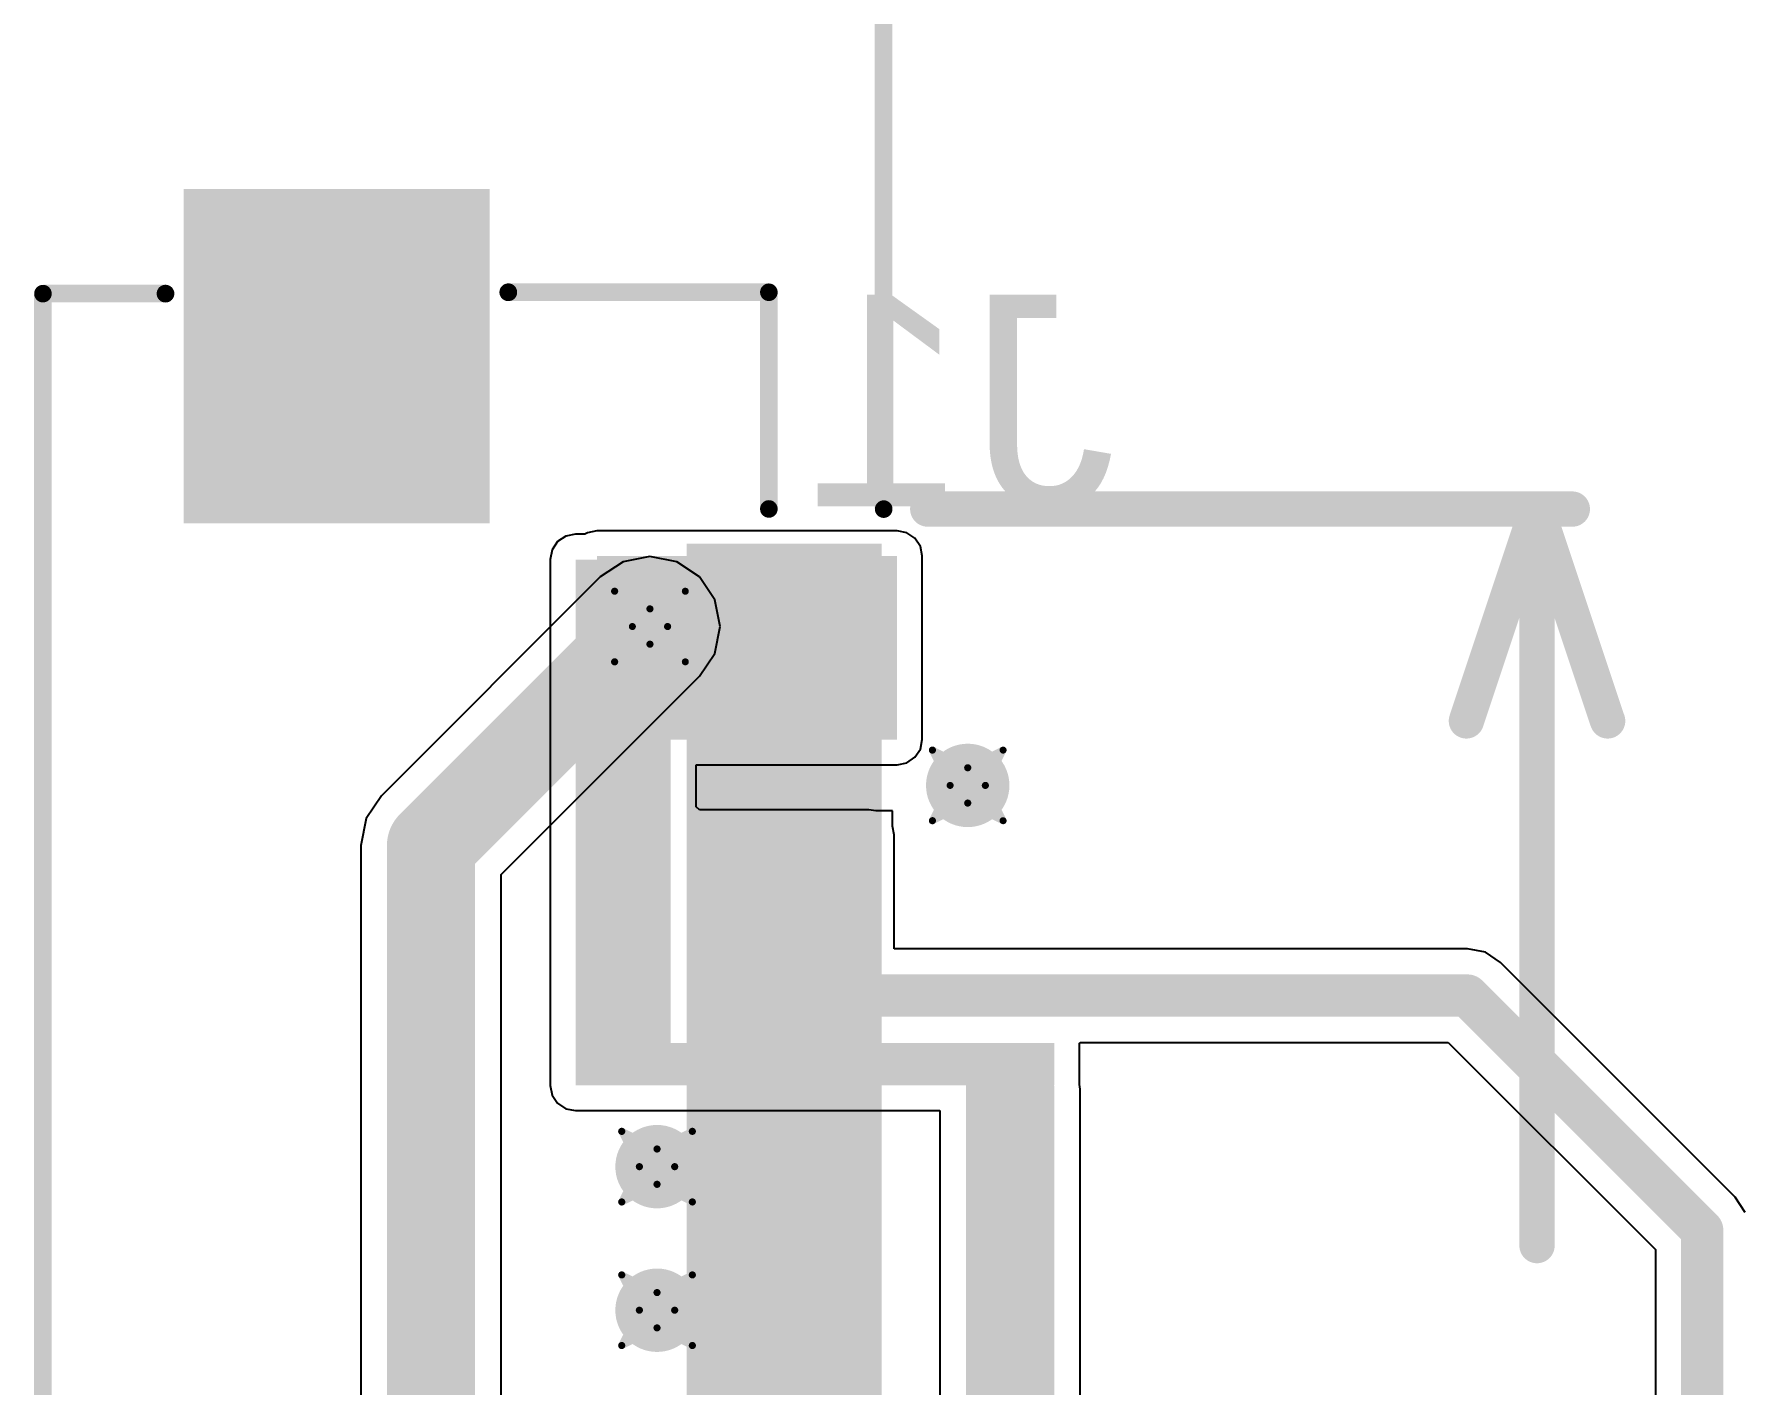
# Model space of a CAD drawing. Header units: inches. Extents: x -11 to 1110, y -7 to 455.
# Drawn here: x 174.59 to 186.86, y 51.74 to 61.46 of the extents above; entities that cross this region are included whole.
import ezdxf

# ---------------------------------------------------------------- set-up
doc = ezdxf.new("R2010")
doc.units = ezdxf.units.IN
for name, color, linetype in [('Bottom Layer', 5, 'Continuous'), ('Bottom Overlay', 54, 'Continuous'), ('Bottom Paste', 16, 'Continuous'), ('Bottom Solder', 6, 'Continuous'), ('Drill Drawing', 1, 'Continuous'), ('Mechanical 1', 6, 'Continuous'), ('Top Layer', 1, 'Continuous'), ('Via Holes', 16, 'Continuous')]:
    doc.layers.add(name, color=color, linetype=linetype)
doc.styles.add('Arial', font='', dxfattribs={"height": 0.2})
doc.styles.get('Arial').set_extended_font_data('Arial')

msp = doc.modelspace()

# ---------------------------------------------------------------- hatches: boundary and pattern name
at = {"layer": 'Bottom Layer'}
for points in [[(177.765, 60.246), (177.765, 58.046), (175.765, 58.046), (175.765, 60.246)], [(179.169, 53.899), (179.169, 57.683), (178.484, 57.683), (178.484, 53.899)], [(178.638, 56.388), (180.797, 56.388), (180.797, 57.709), (178.638, 57.709)], [(180.585, 57.696), (180.585, 57.396), (179.385, 57.396), (179.385, 57.696)], [(180.585, 57.196), (180.585, 56.896), (179.385, 56.896), (179.385, 57.196)], [(180.585, 56.696), (180.585, 56.396), (179.385, 56.396), (179.385, 56.696)], [(180.585, 56.196), (180.585, 55.896), (179.385, 55.896), (179.385, 56.196)], [(179.375, 54.381), (180.594, 54.381), (180.594, 55.702), (179.375, 55.702)], [(180.585, 55.696), (180.585, 55.396), (179.385, 55.396), (179.385, 55.696)], [(180.585, 55.196), (180.585, 54.896), (179.385, 54.896), (179.385, 55.196)], [(180.585, 54.696), (180.585, 54.396), (179.385, 54.396), (179.385, 54.696)], [(178.638, 53.899), (181.928, 53.899), (181.928, 54.204), (178.638, 54.204)], [(180.585, 54.196), (180.585, 53.896), (179.385, 53.896), (179.385, 54.196)], [(180.585, 53.696), (180.585, 53.396), (179.385, 53.396), (179.385, 53.696)], [(180.585, 53.196), (180.585, 52.896), (179.385, 52.896), (179.385, 53.196)], [(180.585, 52.696), (180.585, 52.396), (179.385, 52.396), (179.385, 52.696)], [(180.585, 52.196), (180.585, 51.896), (179.385, 51.896), (179.385, 52.196)]]:
    msp.add_hatch(color=5, dxfattribs=at).paths.add_polyline_path(points)
h = msp.add_hatch(color=5, dxfattribs=at)
edge = h.paths.add_edge_path()
edge.add_arc((179.019, 57.201), 0.3, 0, 360)
h = msp.add_hatch(color=5, dxfattribs=at)
edge = h.paths.add_edge_path()
edge.add_arc((181.305, 56.058), 0.3, 0, 360)
h = msp.add_hatch(color=5, dxfattribs=at)
edge = h.paths.add_edge_path()
edge.add_arc((179.07, 53.315), 0.3, 0, 360)
h = msp.add_hatch(color=5, dxfattribs=at)
edge = h.paths.add_edge_path()
edge.add_arc((179.07, 52.282), 0.3, 0, 360)
at = {"layer": 'Bottom Paste'}
for points in [[(177.765, 60.246), (177.765, 58.046), (175.765, 58.046), (175.765, 60.246)], [(180.585, 57.696), (180.585, 57.396), (179.385, 57.396), (179.385, 57.696)], [(180.585, 57.196), (180.585, 56.896), (179.385, 56.896), (179.385, 57.196)], [(180.585, 56.696), (180.585, 56.396), (179.385, 56.396), (179.385, 56.696)], [(180.585, 56.196), (180.585, 55.896), (179.385, 55.896), (179.385, 56.196)], [(180.585, 55.696), (180.585, 55.396), (179.385, 55.396), (179.385, 55.696)], [(180.585, 55.196), (180.585, 54.896), (179.385, 54.896), (179.385, 55.196)], [(180.585, 54.696), (180.585, 54.396), (179.385, 54.396), (179.385, 54.696)], [(180.585, 54.196), (180.585, 53.896), (179.385, 53.896), (179.385, 54.196)], [(180.585, 53.696), (180.585, 53.396), (179.385, 53.396), (179.385, 53.696)], [(180.585, 53.196), (180.585, 52.896), (179.385, 52.896), (179.385, 53.196)], [(180.585, 52.696), (180.585, 52.396), (179.385, 52.396), (179.385, 52.696)], [(180.585, 52.196), (180.585, 51.896), (179.385, 51.896), (179.385, 52.196)]]:
    msp.add_hatch(color=16, dxfattribs=at).paths.add_polyline_path(points)
at = {"layer": 'Bottom Solder'}
for points in [[(177.867, 60.348), (177.867, 57.944), (175.664, 57.944), (175.664, 60.348)], [(180.687, 57.798), (180.687, 57.294), (179.284, 57.294), (179.284, 57.798)], [(180.687, 57.297), (180.687, 56.794), (179.284, 56.794), (179.284, 57.297)], [(180.687, 56.798), (180.687, 56.294), (179.284, 56.294), (179.284, 56.798)], [(180.687, 56.297), (180.687, 55.794), (179.284, 55.794), (179.284, 56.297)], [(180.687, 55.798), (180.687, 55.294), (179.284, 55.294), (179.284, 55.798)], [(180.687, 55.297), (180.687, 54.794), (179.284, 54.794), (179.284, 55.297)], [(180.687, 54.797), (180.687, 54.294), (179.284, 54.294), (179.284, 54.797)], [(180.687, 54.297), (180.687, 53.794), (179.284, 53.794), (179.284, 54.297)], [(180.687, 53.797), (180.687, 53.294), (179.284, 53.294), (179.284, 53.797)], [(180.687, 53.297), (180.687, 52.794), (179.284, 52.794), (179.284, 53.297)], [(180.687, 52.797), (180.687, 52.294), (179.284, 52.294), (179.284, 52.797)], [(180.687, 52.297), (180.687, 51.794), (179.284, 51.794), (179.284, 52.297)], [(180.687, 51.797), (180.687, 51.294), (179.284, 51.294), (179.284, 51.797)]]:
    msp.add_hatch(color=6, dxfattribs=at).paths.add_polyline_path(points)
at = {"layer": 'Top Layer'}
h = msp.add_hatch(color=1, dxfattribs=at)
edge = h.paths.add_edge_path()
edge.add_arc((179.019, 57.201), 0.3, 0, 360)
h = msp.add_hatch(color=1, dxfattribs=at)
edge = h.paths.add_edge_path()
edge.add_arc((181.305, 56.058), 0.3, 0, 360)
h = msp.add_hatch(color=1, dxfattribs=at)
edge = h.paths.add_edge_path()
edge.add_arc((179.07, 53.315), 0.3, 0, 360)
h = msp.add_hatch(color=1, dxfattribs=at)
edge = h.paths.add_edge_path()
edge.add_arc((179.07, 52.282), 0.3, 0, 360)
at = {"layer": 'Via Holes'}
h = msp.add_hatch(color=7, dxfattribs=at)
edge = h.paths.add_edge_path()
edge.add_arc((179.019, 57.201), 0.15, 0, 360)
h = msp.add_hatch(color=7, dxfattribs=at)
edge = h.paths.add_edge_path()
edge.add_arc((181.305, 56.058), 0.15, 0, 360)
h = msp.add_hatch(color=7, dxfattribs=at)
edge = h.paths.add_edge_path()
edge.add_arc((179.07, 53.315), 0.15, 0, 360)
h = msp.add_hatch(color=7, dxfattribs=at)
edge = h.paths.add_edge_path()
edge.add_arc((179.07, 52.282), 0.15, 0, 360)

# ---------------------------------------------------------------- linework, layer by layer
at = {"layer": 'Bottom Layer'}
for p, q in [((178.355, 57.812), (178.316, 57.753)), ((178.414, 57.851), (178.355, 57.812)), ((178.484, 57.865), (178.414, 57.851)), ((178.551, 57.865), (178.484, 57.865)), ((178.569, 57.876), (178.551, 57.865)), ((178.638, 57.89), (178.569, 57.876)), ((180.797, 57.89), (178.638, 57.89)), ((180.867, 57.876), (180.797, 57.89)), ((180.925, 57.837), (180.867, 57.876)), ((180.965, 57.778), (180.925, 57.837)), ((178.316, 57.753), (178.302, 57.683)), ((178.302, 57.683), (178.302, 53.899)), ((180.978, 57.709), (180.965, 57.778)), ((180.978, 56.388), (180.978, 57.709)), ((180.965, 56.319), (180.978, 56.388)), ((179.351, 55.903), (179.351, 56.207)), ((179.351, 56.207), (180.797, 56.207)), ((180.797, 56.207), (180.867, 56.221)), ((180.867, 56.221), (180.925, 56.26)), ((180.925, 56.26), (180.965, 56.319)), ((179.375, 55.883), (179.351, 55.903)), ((180.594, 55.883), (179.375, 55.883)), ((180.643, 55.874), (180.594, 55.883)), ((180.763, 55.874), (180.643, 55.874)), ((180.763, 55.764), (180.763, 55.874)), ((180.775, 55.702), (180.763, 55.764)), ((180.775, 54.882), (180.775, 55.702)), ((184.9, 54.882), (180.775, 54.882)), ((185.029, 54.857), (184.9, 54.882)), ((185.138, 54.784), (185.029, 54.857)), ((186.826, 53.095), (185.138, 54.784)), ((182.109, 54.204), (182.113, 54.209)), ((182.109, 53.905), (182.109, 54.204)), ((182.113, 54.209), (184.761, 54.209)), ((184.761, 54.209), (186.252, 52.718)), ((178.302, 53.899), (178.316, 53.829)), ((182.115, 53.873), (182.109, 53.905)), ((182.115, 49.327), (182.115, 53.873)), ((178.316, 53.829), (178.355, 53.771)), ((178.355, 53.771), (178.414, 53.731)), ((178.414, 53.731), (178.484, 53.718)), ((178.484, 53.718), (178.638, 53.718)), ((178.638, 53.718), (178.638, 53.718)), ((178.638, 53.718), (181.105, 53.718)), ((181.105, 53.718), (181.105, 49.327)), ((186.899, 52.986), (186.826, 53.095)), ((186.252, 52.718), (186.252, 45.263))]:
    msp.add_line(p, q, dxfattribs=at)
for points in [[(180.165, 54.546, 0.305, 0.305, 0), (184.9, 54.546, 0.305, 0.305, 0)], [(184.9, 54.546, 0.305, 0.305, 0), (186.588, 52.857, 0.305, 0.305, 0)], [(181.61, 49.327, 0.635, 0.635, 0), (181.61, 53.873, 0.635, 0.635, 0)], [(186.588, 45.263, 0.305, 0.305, 0), (186.588, 52.857, 0.305, 0.305, 0)]]:
    msp.add_lwpolyline(points, format="xyseb", dxfattribs=at)
for points in [[(180.089, 54.546, 0.152, 0.152, 1), (180.241, 54.546, 0.152, 0.152, 1)], [(184.824, 54.546, 0.152, 0.152, 1), (184.976, 54.546, 0.152, 0.152, 1)], [(184.824, 54.546, 0.152, 0.152, 1), (184.976, 54.546, 0.152, 0.152, 1)], [(181.451, 53.873, 0.318, 0.318, 1), (181.769, 53.873, 0.318, 0.318, 1)], [(186.512, 52.857, 0.152, 0.152, 1), (186.665, 52.857, 0.152, 0.152, 1)], [(186.512, 52.857, 0.152, 0.152, 1), (186.665, 52.857, 0.152, 0.152, 1)]]:
    msp.add_lwpolyline(points, format="xyseb", close=True, dxfattribs=at)
at = {"layer": 'Bottom Overlay'}
for points in [[(174.652, 35.986, 0.127, 0.127, 0), (174.652, 59.596, 0.127, 0.127, 0)], [(174.652, 59.596, 0.127, 0.127, 0), (175.534, 59.596, 0.127, 0.127, 0)], [(178, 59.606, 0.127, 0.127, 0), (179.875, 59.606, 0.127, 0.127, 0)], [(179.875, 58.047, 0.127, 0.127, 0), (179.875, 59.606, 0.127, 0.127, 0)]]:
    msp.add_lwpolyline(points, format="xyseb", dxfattribs=at)
for points in [[(174.621, 59.596, 0.0635, 0.0635, 1), (174.684, 59.596, 0.0635, 0.0635, 1)], [(174.621, 59.596, 0.0635, 0.0635, 1), (174.684, 59.596, 0.0635, 0.0635, 1)], [(175.502, 59.596, 0.0635, 0.0635, 1), (175.566, 59.596, 0.0635, 0.0635, 1)], [(177.968, 59.606, 0.0635, 0.0635, 1), (178.032, 59.606, 0.0635, 0.0635, 1)], [(179.843, 59.606, 0.0635, 0.0635, 1), (179.906, 59.606, 0.0635, 0.0635, 1)], [(179.843, 59.606, 0.0635, 0.0635, 1), (179.906, 59.606, 0.0635, 0.0635, 1)], [(179.843, 58.047, 0.0635, 0.0635, 1), (179.906, 58.047, 0.0635, 0.0635, 1)]]:
    msp.add_lwpolyline(points, format="xyseb", close=True, dxfattribs=at)
at = {"layer": 'Drill Drawing'}
for points in [[(178.765, 57.455, 0.0508, 0.0508, 0), (179.019, 57.328, 0.0508, 0.0508, 0)], [(178.765, 57.455, 0.0508, 0.0508, 0), (178.892, 57.201, 0.0508, 0.0508, 0)], [(179.019, 57.328, 0.0508, 0.0508, 0), (179.273, 57.455, 0.0508, 0.0508, 0)], [(179.146, 57.201, 0.0508, 0.0508, 0), (179.273, 57.455, 0.0508, 0.0508, 0)], [(178.765, 56.947, 0.0508, 0.0508, 0), (178.892, 57.201, 0.0508, 0.0508, 0)], [(179.146, 57.201, 0.0508, 0.0508, 0), (179.273, 56.947, 0.0508, 0.0508, 0)], [(178.765, 56.947, 0.0508, 0.0508, 0), (179.019, 57.074, 0.0508, 0.0508, 0)], [(179.019, 57.074, 0.0508, 0.0508, 0), (179.273, 56.947, 0.0508, 0.0508, 0)], [(181.051, 56.312, 0.0508, 0.0508, 0), (181.305, 56.185, 0.0508, 0.0508, 0)], [(181.051, 56.312, 0.0508, 0.0508, 0), (181.178, 56.058, 0.0508, 0.0508, 0)], [(181.305, 56.185, 0.0508, 0.0508, 0), (181.559, 56.312, 0.0508, 0.0508, 0)], [(181.432, 56.058, 0.0508, 0.0508, 0), (181.559, 56.312, 0.0508, 0.0508, 0)], [(181.051, 55.804, 0.0508, 0.0508, 0), (181.178, 56.058, 0.0508, 0.0508, 0)], [(181.432, 56.058, 0.0508, 0.0508, 0), (181.559, 55.804, 0.0508, 0.0508, 0)], [(181.051, 55.804, 0.0508, 0.0508, 0), (181.305, 55.931, 0.0508, 0.0508, 0)], [(181.305, 55.931, 0.0508, 0.0508, 0), (181.559, 55.804, 0.0508, 0.0508, 0)], [(178.816, 53.569, 0.0508, 0.0508, 0), (179.07, 53.442, 0.0508, 0.0508, 0)], [(178.816, 53.569, 0.0508, 0.0508, 0), (178.943, 53.315, 0.0508, 0.0508, 0)], [(179.07, 53.442, 0.0508, 0.0508, 0), (179.324, 53.569, 0.0508, 0.0508, 0)], [(179.197, 53.315, 0.0508, 0.0508, 0), (179.324, 53.569, 0.0508, 0.0508, 0)], [(178.816, 53.061, 0.0508, 0.0508, 0), (178.943, 53.315, 0.0508, 0.0508, 0)], [(179.197, 53.315, 0.0508, 0.0508, 0), (179.324, 53.061, 0.0508, 0.0508, 0)], [(178.816, 53.061, 0.0508, 0.0508, 0), (179.07, 53.188, 0.0508, 0.0508, 0)], [(179.07, 53.188, 0.0508, 0.0508, 0), (179.324, 53.061, 0.0508, 0.0508, 0)], [(178.816, 52.536, 0.0508, 0.0508, 0), (179.07, 52.409, 0.0508, 0.0508, 0)], [(178.816, 52.536, 0.0508, 0.0508, 0), (178.943, 52.282, 0.0508, 0.0508, 0)], [(179.07, 52.409, 0.0508, 0.0508, 0), (179.324, 52.536, 0.0508, 0.0508, 0)], [(179.197, 52.282, 0.0508, 0.0508, 0), (179.324, 52.536, 0.0508, 0.0508, 0)], [(178.816, 52.028, 0.0508, 0.0508, 0), (178.943, 52.282, 0.0508, 0.0508, 0)], [(179.197, 52.282, 0.0508, 0.0508, 0), (179.324, 52.028, 0.0508, 0.0508, 0)], [(178.816, 52.028, 0.0508, 0.0508, 0), (179.07, 52.155, 0.0508, 0.0508, 0)], [(179.07, 52.155, 0.0508, 0.0508, 0), (179.324, 52.028, 0.0508, 0.0508, 0)]]:
    msp.add_lwpolyline(points, format="xyseb", dxfattribs=at)
for points in [[(178.752, 57.455, 0.0254, 0.0254, 1), (178.778, 57.455, 0.0254, 0.0254, 1)], [(178.752, 57.455, 0.0254, 0.0254, 1), (178.778, 57.455, 0.0254, 0.0254, 1)], [(179.261, 57.455, 0.0254, 0.0254, 1), (179.286, 57.455, 0.0254, 0.0254, 1)], [(179.261, 57.455, 0.0254, 0.0254, 1), (179.286, 57.455, 0.0254, 0.0254, 1)], [(179.006, 57.328, 0.0254, 0.0254, 1), (179.032, 57.328, 0.0254, 0.0254, 1)], [(179.006, 57.328, 0.0254, 0.0254, 1), (179.032, 57.328, 0.0254, 0.0254, 1)], [(178.88, 57.201, 0.0254, 0.0254, 1), (178.905, 57.201, 0.0254, 0.0254, 1)], [(178.88, 57.201, 0.0254, 0.0254, 1), (178.905, 57.201, 0.0254, 0.0254, 1)], [(179.133, 57.201, 0.0254, 0.0254, 1), (179.159, 57.201, 0.0254, 0.0254, 1)], [(179.133, 57.201, 0.0254, 0.0254, 1), (179.159, 57.201, 0.0254, 0.0254, 1)], [(179.006, 57.074, 0.0254, 0.0254, 1), (179.032, 57.074, 0.0254, 0.0254, 1)], [(179.006, 57.074, 0.0254, 0.0254, 1), (179.032, 57.074, 0.0254, 0.0254, 1)], [(178.752, 56.947, 0.0254, 0.0254, 1), (178.778, 56.947, 0.0254, 0.0254, 1)], [(178.752, 56.947, 0.0254, 0.0254, 1), (178.778, 56.947, 0.0254, 0.0254, 1)], [(179.261, 56.947, 0.0254, 0.0254, 1), (179.286, 56.947, 0.0254, 0.0254, 1)], [(179.261, 56.947, 0.0254, 0.0254, 1), (179.286, 56.947, 0.0254, 0.0254, 1)], [(181.038, 56.312, 0.0254, 0.0254, 1), (181.064, 56.312, 0.0254, 0.0254, 1)], [(181.038, 56.312, 0.0254, 0.0254, 1), (181.064, 56.312, 0.0254, 0.0254, 1)], [(181.547, 56.312, 0.0254, 0.0254, 1), (181.572, 56.312, 0.0254, 0.0254, 1)], [(181.547, 56.312, 0.0254, 0.0254, 1), (181.572, 56.312, 0.0254, 0.0254, 1)], [(181.292, 56.185, 0.0254, 0.0254, 1), (181.318, 56.185, 0.0254, 0.0254, 1)], [(181.292, 56.185, 0.0254, 0.0254, 1), (181.318, 56.185, 0.0254, 0.0254, 1)], [(181.166, 56.058, 0.0254, 0.0254, 1), (181.191, 56.058, 0.0254, 0.0254, 1)], [(181.166, 56.058, 0.0254, 0.0254, 1), (181.191, 56.058, 0.0254, 0.0254, 1)], [(181.419, 56.058, 0.0254, 0.0254, 1), (181.445, 56.058, 0.0254, 0.0254, 1)], [(181.419, 56.058, 0.0254, 0.0254, 1), (181.445, 56.058, 0.0254, 0.0254, 1)], [(181.292, 55.931, 0.0254, 0.0254, 1), (181.318, 55.931, 0.0254, 0.0254, 1)], [(181.292, 55.931, 0.0254, 0.0254, 1), (181.318, 55.931, 0.0254, 0.0254, 1)], [(181.038, 55.804, 0.0254, 0.0254, 1), (181.064, 55.804, 0.0254, 0.0254, 1)], [(181.038, 55.804, 0.0254, 0.0254, 1), (181.064, 55.804, 0.0254, 0.0254, 1)], [(181.547, 55.804, 0.0254, 0.0254, 1), (181.572, 55.804, 0.0254, 0.0254, 1)], [(181.547, 55.804, 0.0254, 0.0254, 1), (181.572, 55.804, 0.0254, 0.0254, 1)], [(178.803, 53.569, 0.0254, 0.0254, 1), (178.829, 53.569, 0.0254, 0.0254, 1)], [(178.803, 53.569, 0.0254, 0.0254, 1), (178.829, 53.569, 0.0254, 0.0254, 1)], [(179.311, 53.569, 0.0254, 0.0254, 1), (179.337, 53.569, 0.0254, 0.0254, 1)], [(179.311, 53.569, 0.0254, 0.0254, 1), (179.337, 53.569, 0.0254, 0.0254, 1)], [(179.057, 53.442, 0.0254, 0.0254, 1), (179.083, 53.442, 0.0254, 0.0254, 1)], [(179.057, 53.442, 0.0254, 0.0254, 1), (179.083, 53.442, 0.0254, 0.0254, 1)], [(178.93, 53.315, 0.0254, 0.0254, 1), (178.956, 53.315, 0.0254, 0.0254, 1)], [(178.93, 53.315, 0.0254, 0.0254, 1), (178.956, 53.315, 0.0254, 0.0254, 1)], [(179.184, 53.315, 0.0254, 0.0254, 1), (179.21, 53.315, 0.0254, 0.0254, 1)], [(179.184, 53.315, 0.0254, 0.0254, 1), (179.21, 53.315, 0.0254, 0.0254, 1)], [(179.057, 53.188, 0.0254, 0.0254, 1), (179.083, 53.188, 0.0254, 0.0254, 1)], [(179.057, 53.188, 0.0254, 0.0254, 1), (179.083, 53.188, 0.0254, 0.0254, 1)], [(178.803, 53.061, 0.0254, 0.0254, 1), (178.829, 53.061, 0.0254, 0.0254, 1)], [(178.803, 53.061, 0.0254, 0.0254, 1), (178.829, 53.061, 0.0254, 0.0254, 1)], [(179.311, 53.061, 0.0254, 0.0254, 1), (179.337, 53.061, 0.0254, 0.0254, 1)], [(179.311, 53.061, 0.0254, 0.0254, 1), (179.337, 53.061, 0.0254, 0.0254, 1)], [(178.803, 52.536, 0.0254, 0.0254, 1), (178.829, 52.536, 0.0254, 0.0254, 1)], [(178.803, 52.536, 0.0254, 0.0254, 1), (178.829, 52.536, 0.0254, 0.0254, 1)], [(179.311, 52.536, 0.0254, 0.0254, 1), (179.337, 52.536, 0.0254, 0.0254, 1)], [(179.311, 52.536, 0.0254, 0.0254, 1), (179.337, 52.536, 0.0254, 0.0254, 1)], [(179.057, 52.409, 0.0254, 0.0254, 1), (179.083, 52.409, 0.0254, 0.0254, 1)], [(179.057, 52.409, 0.0254, 0.0254, 1), (179.083, 52.409, 0.0254, 0.0254, 1)], [(178.93, 52.282, 0.0254, 0.0254, 1), (178.956, 52.282, 0.0254, 0.0254, 1)], [(178.93, 52.282, 0.0254, 0.0254, 1), (178.956, 52.282, 0.0254, 0.0254, 1)], [(179.184, 52.282, 0.0254, 0.0254, 1), (179.21, 52.282, 0.0254, 0.0254, 1)], [(179.184, 52.282, 0.0254, 0.0254, 1), (179.21, 52.282, 0.0254, 0.0254, 1)], [(179.057, 52.155, 0.0254, 0.0254, 1), (179.083, 52.155, 0.0254, 0.0254, 1)], [(179.057, 52.155, 0.0254, 0.0254, 1), (179.083, 52.155, 0.0254, 0.0254, 1)], [(178.803, 52.028, 0.0254, 0.0254, 1), (178.829, 52.028, 0.0254, 0.0254, 1)], [(178.803, 52.028, 0.0254, 0.0254, 1), (178.829, 52.028, 0.0254, 0.0254, 1)], [(179.311, 52.028, 0.0254, 0.0254, 1), (179.337, 52.028, 0.0254, 0.0254, 1)], [(179.311, 52.028, 0.0254, 0.0254, 1), (179.337, 52.028, 0.0254, 0.0254, 1)]]:
    msp.add_lwpolyline(points, format="xyseb", close=True, dxfattribs=at)
at = {"layer": 'Mechanical 1'}
for points in [[(180.7, 58.046, 0.127, 0.127, 0), (180.7, 78.236, 0.127, 0.127, 0)], [(181.018, 58.046, 0.254, 0.254, 0), (185.654, 58.046, 0.254, 0.254, 0)], [(184.892, 56.522, 0.254, 0.254, 0), (185.4, 58.046, 0.254, 0.254, 0)], [(185.4, 52.747, 0.254, 0.254, 0), (185.4, 58.046, 0.254, 0.254, 0)], [(185.4, 58.046, 0.254, 0.254, 0), (185.908, 56.522, 0.254, 0.254, 0)]]:
    msp.add_lwpolyline(points, format="xyseb", dxfattribs=at)
for points in [[(180.954, 58.046, 0.127, 0.127, 1), (181.081, 58.046, 0.127, 0.127, 1)], [(185.337, 58.046, 0.127, 0.127, 1), (185.464, 58.046, 0.127, 0.127, 1)], [(185.337, 58.046, 0.127, 0.127, 1), (185.464, 58.046, 0.127, 0.127, 1)], [(185.337, 58.046, 0.127, 0.127, 1), (185.464, 58.046, 0.127, 0.127, 1)], [(185.591, 58.046, 0.127, 0.127, 1), (185.718, 58.046, 0.127, 0.127, 1)], [(180.669, 58.046, 0.0635, 0.0635, 1), (180.732, 58.046, 0.0635, 0.0635, 1)], [(184.829, 56.522, 0.127, 0.127, 1), (184.956, 56.522, 0.127, 0.127, 1)], [(185.845, 56.522, 0.127, 0.127, 1), (185.972, 56.522, 0.127, 0.127, 1)], [(185.337, 52.747, 0.127, 0.127, 1), (185.464, 52.747, 0.127, 0.127, 1)]]:
    msp.add_lwpolyline(points, format="xyseb", close=True, dxfattribs=at)
at = {"layer": 'Top Layer'}
for p, q in [((179.019, 57.706), (178.826, 57.667)), ((179.212, 57.667), (179.019, 57.706)), ((178.662, 57.558), (177.087, 55.983)), ((178.826, 57.667), (178.662, 57.558)), ((179.376, 57.558), (179.212, 57.667)), ((179.486, 57.394), (179.376, 57.558)), ((179.524, 57.201), (179.486, 57.394)), ((179.486, 57.008), (179.524, 57.201)), ((179.376, 56.844), (179.486, 57.008)), ((177.949, 55.417), (179.376, 56.844)), ((177.087, 55.983), (176.978, 55.819)), ((176.978, 55.819), (176.939, 55.626)), ((176.939, 55.626), (176.939, 48.336)), ((177.949, 49.721), (177.949, 55.417))]:
    msp.add_line(p, q, dxfattribs=at)
for points in [[(177.444, 55.626, 0.635, 0.635, 0), (179.019, 57.201, 0.635, 0.635, 0)], [(177.444, 48.336, 0.635, 0.635, 0), (177.444, 55.626, 0.635, 0.635, 0)]]:
    msp.add_lwpolyline(points, format="xyseb", dxfattribs=at)
for points in [[(178.86, 57.201, 0.318, 0.318, 1), (179.178, 57.201, 0.318, 0.318, 1)], [(177.286, 55.626, 0.318, 0.318, 1), (177.603, 55.626, 0.318, 0.318, 1)], [(177.286, 55.626, 0.318, 0.318, 1), (177.603, 55.626, 0.318, 0.318, 1)]]:
    msp.add_lwpolyline(points, format="xyseb", close=True, dxfattribs=at)

# ---------------------------------------------------------------- texts
at = {"layer": 'Bottom Overlay', "style": 'Arial', "text_generation_flag": 2}
msp.add_text('J1', height=1.524, dxfattribs=at).set_placement((182.369, 58.065))

doc.saveas('drawing.dxf')
